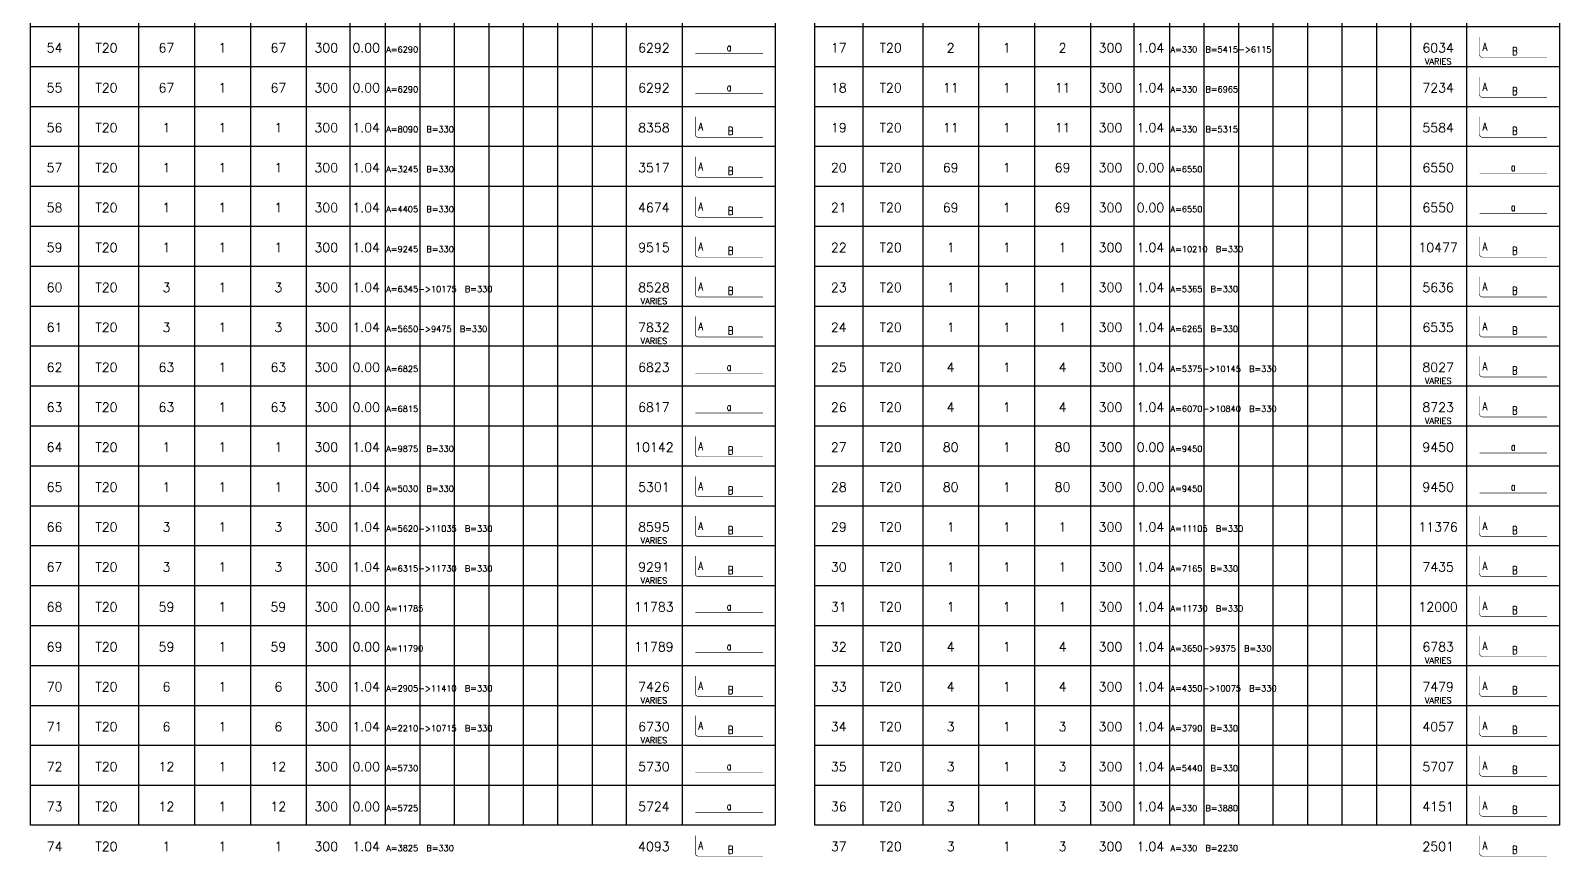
# Model space of a CAD drawing. Extents: x 660761725 to 1323371458, y 2734871439 to 5470067957.
# Drawn here: x 661908929 to 661918495, y 2734938265 to 2734943435 of the extents above; entities that cross this region are included whole.
import ezdxf
from ezdxf.enums import TextEntityAlignment as Align

# ---------------------------------------------------------------- set-up
doc = ezdxf.new("R2010")
doc.units = 0
for name, color, linetype in [('S-SCHEDULE', 140, 'Continuous'), ('S-SKETCH', 1, 'Continuous'), ('S-TEXT-SKETCH', 255, 'Continuous')]:
    doc.layers.add(name, color=color, linetype=linetype)
doc.styles.add('ARMACAD-OGER', font='romans.shx')
doc.styles.add('ROMANS', font='romans.shx')
doc.styles.add('ROMANT', font='romant')

# ---------------------------------------------------------------- blocks, each defined once
blk = doc.blocks.new('cadf_50')
at = {"color": 9}
for p, q in [((0, -42), (186.35, -42)), ((0, -52), (186.35, -52)), ((0, -62), (186.35, -62)), ((0, -72), (186.35, -72)), ((0, -82), (186.35, -82)), ((0, -92), (186.35, -92)), ((0, -102), (186.35, -102)), ((0, -112), (186.35, -112)), ((0, -122), (186.35, -122)), ((0, -132), (186.35, -132)), ((0, -142), (186.35, -142)), ((0, -152), (186.35, -152)), ((0, -162), (186.35, -162)), ((0, -172), (186.35, -172)), ((0, -182), (186.35, -182)), ((0, -192), (186.35, -192)), ((0, -202), (186.35, -202)), ((0, -212), (186.35, -212)), ((0, -222), (186.35, -222)), ((0, -232), (186.35, -232)), ((0, -242), (186.35, -242)), ((0, -252), (186.35, -252)), ((0, -262), (186.35, -262)), ((0, -272), (186.35, -272)), ((0, -282), (186.35, -282)), ((0, -292), (186.35, -292)), ((0, -302), (186.35, -302)), ((0, -312), (186.35, -312)), ((0, -322), (186.35, -322)), ((0, -332), (186.35, -332)), ((0, -342), (186.35, -342)), ((0, -352), (186.35, -352)), ((0, -362), (186.35, -362)), ((0, -372), (186.35, -372)), ((0, -382), (186.35, -382))]:
    blk.add_line(p, q, dxfattribs=at)
at = {"color": 140}
for points in [[(0, 11), (186.35, 11), (186.35, 0), (0, 0)], [(2, 9), (184.35, 9), (184.35, 2), (2, 2)]]:
    blk.add_lwpolyline(points, close=True, dxfattribs=at)
at = {"layer": 'S-SCHEDULE'}
for p, q in [((0, -392), (0, 0)), ((12, 0), (12, -392)), ((27, 0), (27, -392)), ((69, 0), (69, -392)), ((79.87, 0), (79.87, -392)), ((88.75, 0), (88.75, -392)), ((97.38, 0), (97.38, -392)), ((106.02, 0), (106.02, -392)), ((114.65, 0), (114.65, -392)), ((123.28, 0), (123.28, -392)), ((131.91, 0), (131.91, -392)), ((140.55, 0), (140.55, -392)), ((149.18, -392), (149.18, 0)), ((163.15, -392), (163.15, 0)), ((27, -11.45), (69, -11.45)), ((41, -11.45), (41, -392)), ((55, -11.45), (55, -392)), ((0, -32), (186.35, -32))]:
    blk.add_line(p, q, dxfattribs=at)
at = {"layer": 'S-SCHEDULE', "flags": 128}
blk.add_lwpolyline([(0, -392), (0, 0), (186.35, 0), (186.35, -392)], close=True, dxfattribs=at)
at = {"color": 140, "insert": (61.14, 7.05), "char_height": 3, "width": 81.5392, "attachment_point": 1, "rotation": 0.0004, "style": 'ROMANT'}
blk.add_mtext('{\\Fromant|c0;BAR BENDING SCHEDULE}', dxfattribs=at)
at = {"layer": 'S-SCHEDULE', "style": 'ARMACAD-OGER'}
for s, width, p in [('Number', 0.9, (46.74, -5.72)), ('(mm)', 0.8, (74.08, -23)), ('(mm)', 0.9, (93.05, -23)), ('(mm)', 0.9, (101.68, -23)), ('(mm)', 0.9, (110.32, -23)), ('(mm)', 0.9, (118.95, -23)), ('(mm)', 0.9, (127.58, -23)), ('(mm)', 0.9, (136.21, -23)), ('(mm)', 0.9, (144.85, -23))]:
    blk.add_text(s, height=2, dxfattribs=dict(at, width=width)).set_placement(p, align=Align.MIDDLE)
at = {"layer": 'S-SCHEDULE', "style": 'ARMACAD-OGER', "width": 0.9}
for s, p in [('A', (92.87, -18)), ('B', (101.86, -18)), ('C', (110.01, -18)), ('D', (119.05, -18)), ('E', (127.67, -18)), ('F', (136.4, -18)), ('G', (145.02, -18)), ('Sketch', (173.87, -18))]:
    blk.add_text(s, height=2, dxfattribs=at).set_placement(p, align=Align.MIDDLE_CENTER)
at = {"layer": 'S-SCHEDULE', "char_height": 2, "attachment_point": 2, "style": 'ARMACAD-OGER'}
for s, insert, width in [('Length (mm)', (156.42, -15.11), 8.2105), ('Bar\\PMark', (6.41, -16.47), 27.5713), ('{\\W0.8;Bar\\PDiameter}', (19.94, -16.48), 15.2105), ('No. \\Pin\\PEach', (33.7, -16.86), 23.5714), ('{\\W0.8;No.\\Pof\\PElements}', (48.39, -16.65), 17.2105), ('Total No. of Bars', (61.86, -15.98), 3.2105), ('{\\W0.8;Spacing}', (74.08, -16.7), 28.6571), ('{\\W0.8;Shape\\PCode}', (84.23, -16.7), 28.6571)]:
    blk.add_mtext(s, dxfattribs=dict(at, insert=insert, width=width))
blk = doc.blocks.new('33-CFSHP37')
at = {"layer": 'S-SKETCH', "const_width": 0.2}
blk.add_lwpolyline([(-1, 1), (-22.96875, 1, -0.4142135624), (-24, 2.03125), (-24, 8)], format="xyb", dxfattribs=at)
at = {"layer": 'S-TEXT-SKETCH', "style": 'ROMANS', "width": 0.8}
blk.add_attdef('A', text='', height=2, dxfattribs=at).set_placement((-23, 6), align=Align.TOP_LEFT)
blk.add_attdef('B', text='', height=2, dxfattribs=at).set_placement((-11.984375, 1), align=Align.BOTTOM_CENTER)
blk = doc.blocks.new('1-CFSHP20')
at = {"layer": 'S-SKETCH', "const_width": 0.2}
blk.add_lwpolyline([(-24, 2), (-1, 2)], dxfattribs=at)
at = {"layer": 'S-TEXT-SKETCH', "linetype": 'ByBlock', "style": 'ROMANS', "width": 0.7}
blk.add_attdef('A', text='', height=2, dxfattribs=at).set_placement((-12.5, 2), align=Align.BOTTOM_CENTER)

msp = doc.modelspace()

# ---------------------------------------------------------------- block references
at = {"layer": 'S-SCHEDULE', "xscale": 25, "yscale": 25, "zscale": 25}
for p in [(661908929.13308895, 2734948261), (661913836, 2734948261)]:
    msp.add_blockref('cadf_50', p, dxfattribs=at)
at = {"layer": 'S-SCHEDULE'}
ref = msp.add_blockref('33-CFSHP37', (661918436, 2734943248.48338318), dxfattribs=dict(at, xscale=18.375, yscale=18.375, zscale=18.375))
ref.add_attrib('A', 'A', dxfattribs={"layer": 'S-TEXT-SKETCH', "color": 7, "height": 50, "style": 'ROMANS', "width": 0.8}).set_placement((661918013.375, 2734943358.73338318), align=Align.TOP_LEFT)
ref.add_attrib('B', 'B', dxfattribs={"layer": 'S-TEXT-SKETCH', "color": 7, "height": 50, "style": 'ROMANS', "width": 0.8}).set_placement((661918215.78710938, 2734943266.85838318), align=Align.BOTTOM_CENTER)
ref = msp.add_blockref('1-CFSHP20', (661913529.13308895, 2734943253.75), dxfattribs=dict(at, xscale=18.375, yscale=18.375, zscale=18.375))
ref.add_attrib('A', 'a', dxfattribs={"layer": 'S-TEXT-SKETCH', "color": 7, "linetype": 'ByBlock', "height": 50, "style": 'ROMANS', "width": 0.7}).set_placement((661913299.44558895, 2734943290.5), align=Align.BOTTOM_CENTER)
ref = msp.add_blockref('33-CFSHP37', (661918436, 2734942998.48338318), dxfattribs=dict(at, xscale=18.375, yscale=18.375, zscale=18.375))
ref.add_attrib('A', 'A', dxfattribs={"layer": 'S-TEXT-SKETCH', "color": 7, "height": 50, "style": 'ROMANS', "width": 0.8}).set_placement((661918013.375, 2734943108.73338318), align=Align.TOP_LEFT)
ref.add_attrib('B', 'B', dxfattribs={"layer": 'S-TEXT-SKETCH', "color": 7, "height": 50, "style": 'ROMANS', "width": 0.8}).set_placement((661918215.78710938, 2734943016.85838318), align=Align.BOTTOM_CENTER)
ref = msp.add_blockref('1-CFSHP20', (661913529.13308895, 2734943003.75), dxfattribs=dict(at, xscale=18.375, yscale=18.375, zscale=18.375))
ref.add_attrib('A', 'a', dxfattribs={"layer": 'S-TEXT-SKETCH', "color": 7, "linetype": 'ByBlock', "height": 50, "style": 'ROMANS', "width": 0.7}).set_placement((661913299.44558895, 2734943040.5), align=Align.BOTTOM_CENTER)
ref = msp.add_blockref('33-CFSHP37', (661913529.13308895, 2734942748.48338318), dxfattribs=dict(at, xscale=18.375, yscale=18.375, zscale=18.375))
ref.add_attrib('A', 'A', dxfattribs={"layer": 'S-TEXT-SKETCH', "color": 7, "height": 50, "style": 'ROMANS', "width": 0.8}).set_placement((661913106.50808895, 2734942858.73338318), align=Align.TOP_LEFT)
ref.add_attrib('B', 'B', dxfattribs={"layer": 'S-TEXT-SKETCH', "color": 7, "height": 50, "style": 'ROMANS', "width": 0.8}).set_placement((661913308.92019832, 2734942766.85838318), align=Align.BOTTOM_CENTER)
ref = msp.add_blockref('33-CFSHP37', (661918436, 2734942748.48338318), dxfattribs=dict(at, xscale=18.375, yscale=18.375, zscale=18.375))
ref.add_attrib('A', 'A', dxfattribs={"layer": 'S-TEXT-SKETCH', "color": 7, "height": 50, "style": 'ROMANS', "width": 0.8}).set_placement((661918013.375, 2734942858.73338318), align=Align.TOP_LEFT)
ref.add_attrib('B', 'B', dxfattribs={"layer": 'S-TEXT-SKETCH', "color": 7, "height": 50, "style": 'ROMANS', "width": 0.8}).set_placement((661918215.78710938, 2734942766.85838318), align=Align.BOTTOM_CENTER)
ref = msp.add_blockref('33-CFSHP37', (661913529.13308895, 2734942498.48338318), dxfattribs=dict(at, xscale=18.375, yscale=18.375, zscale=18.375))
ref.add_attrib('A', 'A', dxfattribs={"layer": 'S-TEXT-SKETCH', "color": 7, "height": 50, "style": 'ROMANS', "width": 0.8}).set_placement((661913106.50808895, 2734942608.73338318), align=Align.TOP_LEFT)
ref.add_attrib('B', 'B', dxfattribs={"layer": 'S-TEXT-SKETCH', "color": 7, "height": 50, "style": 'ROMANS', "width": 0.8}).set_placement((661913308.92019832, 2734942516.85838318), align=Align.BOTTOM_CENTER)
ref = msp.add_blockref('1-CFSHP20', (661918436, 2734942503.75), dxfattribs=dict(at, xscale=18.375, yscale=18.375, zscale=18.375))
ref.add_attrib('A', 'a', dxfattribs={"layer": 'S-TEXT-SKETCH', "color": 7, "linetype": 'ByBlock', "height": 50, "style": 'ROMANS', "width": 0.7}).set_placement((661918206.3125, 2734942540.5), align=Align.BOTTOM_CENTER)
ref = msp.add_blockref('33-CFSHP37', (661913529.13308895, 2734942248.48338318), dxfattribs=dict(at, xscale=18.375, yscale=18.375, zscale=18.375))
ref.add_attrib('A', 'A', dxfattribs={"layer": 'S-TEXT-SKETCH', "color": 7, "height": 50, "style": 'ROMANS', "width": 0.8}).set_placement((661913106.50808895, 2734942358.73338318), align=Align.TOP_LEFT)
ref.add_attrib('B', 'B', dxfattribs={"layer": 'S-TEXT-SKETCH', "color": 7, "height": 50, "style": 'ROMANS', "width": 0.8}).set_placement((661913308.92019832, 2734942266.85838318), align=Align.BOTTOM_CENTER)
ref = msp.add_blockref('1-CFSHP20', (661918436, 2734942253.75), dxfattribs=dict(at, xscale=18.375, yscale=18.375, zscale=18.375))
ref.add_attrib('A', 'a', dxfattribs={"layer": 'S-TEXT-SKETCH', "color": 7, "linetype": 'ByBlock', "height": 50, "style": 'ROMANS', "width": 0.7}).set_placement((661918206.3125, 2734942290.5), align=Align.BOTTOM_CENTER)
ref = msp.add_blockref('33-CFSHP37', (661913529.13308895, 2734941998.48338318), dxfattribs=dict(at, xscale=18.375, yscale=18.375, zscale=18.375))
ref.add_attrib('A', 'A', dxfattribs={"layer": 'S-TEXT-SKETCH', "color": 7, "height": 50, "style": 'ROMANS', "width": 0.8}).set_placement((661913106.50808895, 2734942108.73338318), align=Align.TOP_LEFT)
ref.add_attrib('B', 'B', dxfattribs={"layer": 'S-TEXT-SKETCH', "color": 7, "height": 50, "style": 'ROMANS', "width": 0.8}).set_placement((661913308.92019832, 2734942016.85838318), align=Align.BOTTOM_CENTER)
ref = msp.add_blockref('33-CFSHP37', (661918436, 2734941998.48338318), dxfattribs=dict(at, xscale=18.375, yscale=18.375, zscale=18.375))
ref.add_attrib('A', 'A', dxfattribs={"layer": 'S-TEXT-SKETCH', "color": 7, "height": 50, "style": 'ROMANS', "width": 0.8}).set_placement((661918013.375, 2734942108.73338318), align=Align.TOP_LEFT)
ref.add_attrib('B', 'B', dxfattribs={"layer": 'S-TEXT-SKETCH', "color": 7, "height": 50, "style": 'ROMANS', "width": 0.8}).set_placement((661918215.78710938, 2734942016.85838318), align=Align.BOTTOM_CENTER)
ref = msp.add_blockref('33-CFSHP37', (661913529.13308895, 2734941748.48338318), dxfattribs=dict(at, xscale=18.375, yscale=18.375, zscale=18.375))
ref.add_attrib('A', 'A', dxfattribs={"layer": 'S-TEXT-SKETCH', "color": 7, "height": 50, "style": 'ROMANS', "width": 0.8}).set_placement((661913106.50808895, 2734941858.73338318), align=Align.TOP_LEFT)
ref.add_attrib('B', 'B', dxfattribs={"layer": 'S-TEXT-SKETCH', "color": 7, "height": 50, "style": 'ROMANS', "width": 0.8}).set_placement((661913308.92019832, 2734941766.85838318), align=Align.BOTTOM_CENTER)
ref = msp.add_blockref('33-CFSHP37', (661918436, 2734941748.48338318), dxfattribs=dict(at, xscale=18.375, yscale=18.375, zscale=18.375))
ref.add_attrib('A', 'A', dxfattribs={"layer": 'S-TEXT-SKETCH', "color": 7, "height": 50, "style": 'ROMANS', "width": 0.8}).set_placement((661918013.375, 2734941858.73338318), align=Align.TOP_LEFT)
ref.add_attrib('B', 'B', dxfattribs={"layer": 'S-TEXT-SKETCH', "color": 7, "height": 50, "style": 'ROMANS', "width": 0.8}).set_placement((661918215.78710938, 2734941766.85838318), align=Align.BOTTOM_CENTER)
ref = msp.add_blockref('33-CFSHP37', (661913529.13308895, 2734941498.48338318), dxfattribs=dict(at, xscale=18.375, yscale=18.375, zscale=18.375))
ref.add_attrib('A', 'A', dxfattribs={"layer": 'S-TEXT-SKETCH', "color": 7, "height": 50, "style": 'ROMANS', "width": 0.8}).set_placement((661913106.50808895, 2734941608.73338318), align=Align.TOP_LEFT)
ref.add_attrib('B', 'B', dxfattribs={"layer": 'S-TEXT-SKETCH', "color": 7, "height": 50, "style": 'ROMANS', "width": 0.8}).set_placement((661913308.92019832, 2734941516.85838318), align=Align.BOTTOM_CENTER)
ref = msp.add_blockref('33-CFSHP37', (661918436, 2734941498.48338318), dxfattribs=dict(at, xscale=18.375, yscale=18.375, zscale=18.375))
ref.add_attrib('A', 'A', dxfattribs={"layer": 'S-TEXT-SKETCH', "color": 7, "height": 50, "style": 'ROMANS', "width": 0.8}).set_placement((661918013.375, 2734941608.73338318), align=Align.TOP_LEFT)
ref.add_attrib('B', 'B', dxfattribs={"layer": 'S-TEXT-SKETCH', "color": 7, "height": 50, "style": 'ROMANS', "width": 0.8}).set_placement((661918215.78710938, 2734941516.85838318), align=Align.BOTTOM_CENTER)
ref = msp.add_blockref('33-CFSHP37', (661918436, 2734941248.48338318), dxfattribs=dict(at, xscale=18.375, yscale=18.375, zscale=18.375))
ref.add_attrib('A', 'A', dxfattribs={"layer": 'S-TEXT-SKETCH', "color": 7, "height": 50, "style": 'ROMANS', "width": 0.8}).set_placement((661918013.375, 2734941358.73338318), align=Align.TOP_LEFT)
ref.add_attrib('B', 'B', dxfattribs={"layer": 'S-TEXT-SKETCH', "color": 7, "height": 50, "style": 'ROMANS', "width": 0.8}).set_placement((661918215.78710938, 2734941266.85838318), align=Align.BOTTOM_CENTER)
ref = msp.add_blockref('1-CFSHP20', (661913529.13308895, 2734941253.75), dxfattribs=dict(at, xscale=18.375, yscale=18.375, zscale=18.375))
ref.add_attrib('A', 'a', dxfattribs={"layer": 'S-TEXT-SKETCH', "color": 7, "linetype": 'ByBlock', "height": 50, "style": 'ROMANS', "width": 0.7}).set_placement((661913299.44558895, 2734941290.5), align=Align.BOTTOM_CENTER)
ref = msp.add_blockref('1-CFSHP20', (661913529.13308895, 2734941003.75), dxfattribs=dict(at, xscale=18.375, yscale=18.375, zscale=18.375))
ref.add_attrib('A', 'a', dxfattribs={"layer": 'S-TEXT-SKETCH', "color": 7, "linetype": 'ByBlock', "height": 50, "style": 'ROMANS', "width": 0.7}).set_placement((661913299.44558895, 2734941040.5), align=Align.BOTTOM_CENTER)
ref = msp.add_blockref('33-CFSHP37', (661918436, 2734940998.48338318), dxfattribs=dict(at, xscale=18.375, yscale=18.375, zscale=18.375))
ref.add_attrib('A', 'A', dxfattribs={"layer": 'S-TEXT-SKETCH', "color": 7, "height": 50, "style": 'ROMANS', "width": 0.8}).set_placement((661918013.375, 2734941108.73338318), align=Align.TOP_LEFT)
ref.add_attrib('B', 'B', dxfattribs={"layer": 'S-TEXT-SKETCH', "color": 7, "height": 50, "style": 'ROMANS', "width": 0.8}).set_placement((661918215.78710938, 2734941016.85838318), align=Align.BOTTOM_CENTER)
ref = msp.add_blockref('33-CFSHP37', (661913529.13308895, 2734940748.48338318), dxfattribs=dict(at, xscale=18.375, yscale=18.375, zscale=18.375))
ref.add_attrib('A', 'A', dxfattribs={"layer": 'S-TEXT-SKETCH', "color": 7, "height": 50, "style": 'ROMANS', "width": 0.8}).set_placement((661913106.50808895, 2734940858.73338318), align=Align.TOP_LEFT)
ref.add_attrib('B', 'B', dxfattribs={"layer": 'S-TEXT-SKETCH', "color": 7, "height": 50, "style": 'ROMANS', "width": 0.8}).set_placement((661913308.92019832, 2734940766.85838318), align=Align.BOTTOM_CENTER)
ref = msp.add_blockref('1-CFSHP20', (661918436, 2734940753.75), dxfattribs=dict(at, xscale=18.375, yscale=18.375, zscale=18.375))
ref.add_attrib('A', 'a', dxfattribs={"layer": 'S-TEXT-SKETCH', "color": 7, "linetype": 'ByBlock', "height": 50, "style": 'ROMANS', "width": 0.7}).set_placement((661918206.3125, 2734940790.5), align=Align.BOTTOM_CENTER)
ref = msp.add_blockref('33-CFSHP37', (661913529.13308895, 2734940498.48338318), dxfattribs=dict(at, xscale=18.375, yscale=18.375, zscale=18.375))
ref.add_attrib('A', 'A', dxfattribs={"layer": 'S-TEXT-SKETCH', "color": 7, "height": 50, "style": 'ROMANS', "width": 0.8}).set_placement((661913106.50808895, 2734940608.73338318), align=Align.TOP_LEFT)
ref.add_attrib('B', 'B', dxfattribs={"layer": 'S-TEXT-SKETCH', "color": 7, "height": 50, "style": 'ROMANS', "width": 0.8}).set_placement((661913308.92019832, 2734940516.85838318), align=Align.BOTTOM_CENTER)
ref = msp.add_blockref('1-CFSHP20', (661918436, 2734940503.75), dxfattribs=dict(at, xscale=18.375, yscale=18.375, zscale=18.375))
ref.add_attrib('A', 'a', dxfattribs={"layer": 'S-TEXT-SKETCH', "color": 7, "linetype": 'ByBlock', "height": 50, "style": 'ROMANS', "width": 0.7}).set_placement((661918206.3125, 2734940540.5), align=Align.BOTTOM_CENTER)
ref = msp.add_blockref('33-CFSHP37', (661913529.13308895, 2734940248.48338318), dxfattribs=dict(at, xscale=18.375, yscale=18.375, zscale=18.375))
ref.add_attrib('A', 'A', dxfattribs={"layer": 'S-TEXT-SKETCH', "color": 7, "height": 50, "style": 'ROMANS', "width": 0.8}).set_placement((661913106.50808895, 2734940358.73338318), align=Align.TOP_LEFT)
ref.add_attrib('B', 'B', dxfattribs={"layer": 'S-TEXT-SKETCH', "color": 7, "height": 50, "style": 'ROMANS', "width": 0.8}).set_placement((661913308.92019832, 2734940266.85838318), align=Align.BOTTOM_CENTER)
ref = msp.add_blockref('33-CFSHP37', (661918436, 2734940248.48338318), dxfattribs=dict(at, xscale=18.375, yscale=18.375, zscale=18.375))
ref.add_attrib('A', 'A', dxfattribs={"layer": 'S-TEXT-SKETCH', "color": 7, "height": 50, "style": 'ROMANS', "width": 0.8}).set_placement((661918013.375, 2734940358.73338318), align=Align.TOP_LEFT)
ref.add_attrib('B', 'B', dxfattribs={"layer": 'S-TEXT-SKETCH', "color": 7, "height": 50, "style": 'ROMANS', "width": 0.8}).set_placement((661918215.78710938, 2734940266.85838318), align=Align.BOTTOM_CENTER)
ref = msp.add_blockref('33-CFSHP37', (661913529.13308895, 2734939998.48338318), dxfattribs=dict(at, xscale=18.375, yscale=18.375, zscale=18.375))
ref.add_attrib('A', 'A', dxfattribs={"layer": 'S-TEXT-SKETCH', "color": 7, "height": 50, "style": 'ROMANS', "width": 0.8}).set_placement((661913106.50808895, 2734940108.73338318), align=Align.TOP_LEFT)
ref.add_attrib('B', 'B', dxfattribs={"layer": 'S-TEXT-SKETCH', "color": 7, "height": 50, "style": 'ROMANS', "width": 0.8}).set_placement((661913308.92019832, 2734940016.85838318), align=Align.BOTTOM_CENTER)
ref = msp.add_blockref('33-CFSHP37', (661918436, 2734939998.48338318), dxfattribs=dict(at, xscale=18.375, yscale=18.375, zscale=18.375))
ref.add_attrib('A', 'A', dxfattribs={"layer": 'S-TEXT-SKETCH', "color": 7, "height": 50, "style": 'ROMANS', "width": 0.8}).set_placement((661918013.375, 2734940108.73338318), align=Align.TOP_LEFT)
ref.add_attrib('B', 'B', dxfattribs={"layer": 'S-TEXT-SKETCH', "color": 7, "height": 50, "style": 'ROMANS', "width": 0.8}).set_placement((661918215.78710938, 2734940016.85838318), align=Align.BOTTOM_CENTER)
ref = msp.add_blockref('33-CFSHP37', (661918436, 2734939748.48338318), dxfattribs=dict(at, xscale=18.375, yscale=18.375, zscale=18.375))
ref.add_attrib('A', 'A', dxfattribs={"layer": 'S-TEXT-SKETCH', "color": 7, "height": 50, "style": 'ROMANS', "width": 0.8}).set_placement((661918013.375, 2734939858.73338318), align=Align.TOP_LEFT)
ref.add_attrib('B', 'B', dxfattribs={"layer": 'S-TEXT-SKETCH', "color": 7, "height": 50, "style": 'ROMANS', "width": 0.8}).set_placement((661918215.78710938, 2734939766.85838318), align=Align.BOTTOM_CENTER)
ref = msp.add_blockref('1-CFSHP20', (661913529.13308895, 2734939753.75), dxfattribs=dict(at, xscale=18.375, yscale=18.375, zscale=18.375))
ref.add_attrib('A', 'a', dxfattribs={"layer": 'S-TEXT-SKETCH', "color": 7, "linetype": 'ByBlock', "height": 50, "style": 'ROMANS', "width": 0.7}).set_placement((661913299.44558895, 2734939790.5), align=Align.BOTTOM_CENTER)
ref = msp.add_blockref('1-CFSHP20', (661913529.13308895, 2734939503.75), dxfattribs=dict(at, xscale=18.375, yscale=18.375, zscale=18.375))
ref.add_attrib('A', 'a', dxfattribs={"layer": 'S-TEXT-SKETCH', "color": 7, "linetype": 'ByBlock', "height": 50, "style": 'ROMANS', "width": 0.7}).set_placement((661913299.44558895, 2734939540.5), align=Align.BOTTOM_CENTER)
ref = msp.add_blockref('33-CFSHP37', (661918436, 2734939498.48338318), dxfattribs=dict(at, xscale=18.375, yscale=18.375, zscale=18.375))
ref.add_attrib('A', 'A', dxfattribs={"layer": 'S-TEXT-SKETCH', "color": 7, "height": 50, "style": 'ROMANS', "width": 0.8}).set_placement((661918013.375, 2734939608.73338318), align=Align.TOP_LEFT)
ref.add_attrib('B', 'B', dxfattribs={"layer": 'S-TEXT-SKETCH', "color": 7, "height": 50, "style": 'ROMANS', "width": 0.8}).set_placement((661918215.78710938, 2734939516.85838318), align=Align.BOTTOM_CENTER)
ref = msp.add_blockref('33-CFSHP37', (661913529.13308895, 2734939248.48338318), dxfattribs=dict(at, xscale=18.375, yscale=18.375, zscale=18.375))
ref.add_attrib('A', 'A', dxfattribs={"layer": 'S-TEXT-SKETCH', "color": 7, "height": 50, "style": 'ROMANS', "width": 0.8}).set_placement((661913106.50808895, 2734939358.73338318), align=Align.TOP_LEFT)
ref.add_attrib('B', 'B', dxfattribs={"layer": 'S-TEXT-SKETCH', "color": 7, "height": 50, "style": 'ROMANS', "width": 0.8}).set_placement((661913308.92019832, 2734939266.85838318), align=Align.BOTTOM_CENTER)
ref = msp.add_blockref('33-CFSHP37', (661918436, 2734939248.48338318), dxfattribs=dict(at, xscale=18.375, yscale=18.375, zscale=18.375))
ref.add_attrib('A', 'A', dxfattribs={"layer": 'S-TEXT-SKETCH', "color": 7, "height": 50, "style": 'ROMANS', "width": 0.8}).set_placement((661918013.375, 2734939358.73338318), align=Align.TOP_LEFT)
ref.add_attrib('B', 'B', dxfattribs={"layer": 'S-TEXT-SKETCH', "color": 7, "height": 50, "style": 'ROMANS', "width": 0.8}).set_placement((661918215.78710938, 2734939266.85838318), align=Align.BOTTOM_CENTER)
ref = msp.add_blockref('33-CFSHP37', (661913529.13308895, 2734938998.48338318), dxfattribs=dict(at, xscale=18.375, yscale=18.375, zscale=18.375))
ref.add_attrib('A', 'A', dxfattribs={"layer": 'S-TEXT-SKETCH', "color": 7, "height": 50, "style": 'ROMANS', "width": 0.8}).set_placement((661913106.50808895, 2734939108.73338318), align=Align.TOP_LEFT)
ref.add_attrib('B', 'B', dxfattribs={"layer": 'S-TEXT-SKETCH', "color": 7, "height": 50, "style": 'ROMANS', "width": 0.8}).set_placement((661913308.92019832, 2734939016.85838318), align=Align.BOTTOM_CENTER)
ref = msp.add_blockref('33-CFSHP37', (661918436, 2734938998.48338318), dxfattribs=dict(at, xscale=18.375, yscale=18.375, zscale=18.375))
ref.add_attrib('A', 'A', dxfattribs={"layer": 'S-TEXT-SKETCH', "color": 7, "height": 50, "style": 'ROMANS', "width": 0.8}).set_placement((661918013.375, 2734939108.73338318), align=Align.TOP_LEFT)
ref.add_attrib('B', 'B', dxfattribs={"layer": 'S-TEXT-SKETCH', "color": 7, "height": 50, "style": 'ROMANS', "width": 0.8}).set_placement((661918215.78710938, 2734939016.85838318), align=Align.BOTTOM_CENTER)
ref = msp.add_blockref('33-CFSHP37', (661918436, 2734938748.48338318), dxfattribs=dict(at, xscale=18.375, yscale=18.375, zscale=18.375))
ref.add_attrib('A', 'A', dxfattribs={"layer": 'S-TEXT-SKETCH', "color": 7, "height": 50, "style": 'ROMANS', "width": 0.8}).set_placement((661918013.375, 2734938858.73338318), align=Align.TOP_LEFT)
ref.add_attrib('B', 'B', dxfattribs={"layer": 'S-TEXT-SKETCH', "color": 7, "height": 50, "style": 'ROMANS', "width": 0.8}).set_placement((661918215.78710938, 2734938766.85838318), align=Align.BOTTOM_CENTER)
ref = msp.add_blockref('1-CFSHP20', (661913529.13308895, 2734938753.75), dxfattribs=dict(at, xscale=18.375, yscale=18.375, zscale=18.375))
ref.add_attrib('A', 'a', dxfattribs={"layer": 'S-TEXT-SKETCH', "color": 7, "linetype": 'ByBlock', "height": 50, "style": 'ROMANS', "width": 0.7}).set_placement((661913299.44558895, 2734938790.5), align=Align.BOTTOM_CENTER)
ref = msp.add_blockref('33-CFSHP37', (661918436, 2734938498.48338318), dxfattribs=dict(at, xscale=18.375, yscale=18.375, zscale=18.375))
ref.add_attrib('A', 'A', dxfattribs={"layer": 'S-TEXT-SKETCH', "color": 7, "height": 50, "style": 'ROMANS', "width": 0.8}).set_placement((661918013.375, 2734938608.73338318), align=Align.TOP_LEFT)
ref.add_attrib('B', 'B', dxfattribs={"layer": 'S-TEXT-SKETCH', "color": 7, "height": 50, "style": 'ROMANS', "width": 0.8}).set_placement((661918215.78710938, 2734938516.85838318), align=Align.BOTTOM_CENTER)
ref = msp.add_blockref('1-CFSHP20', (661913529.13308895, 2734938503.75), dxfattribs=dict(at, xscale=18.375, yscale=18.375, zscale=18.375))
ref.add_attrib('A', 'a', dxfattribs={"layer": 'S-TEXT-SKETCH', "color": 7, "linetype": 'ByBlock', "height": 50, "style": 'ROMANS', "width": 0.7}).set_placement((661913299.44558895, 2734938540.5), align=Align.BOTTOM_CENTER)
ref = msp.add_blockref('33-CFSHP37', (661913529.13308895, 2734938248.48338318), dxfattribs=dict(at, xscale=18.375, yscale=18.375, zscale=18.375))
ref.add_attrib('A', 'A', dxfattribs={"layer": 'S-TEXT-SKETCH', "color": 7, "height": 50, "style": 'ROMANS', "width": 0.8}).set_placement((661913106.50808895, 2734938358.73338318), align=Align.TOP_LEFT)
ref.add_attrib('B', 'B', dxfattribs={"layer": 'S-TEXT-SKETCH', "color": 7, "height": 50, "style": 'ROMANS', "width": 0.8}).set_placement((661913308.92019832, 2734938266.85838318), align=Align.BOTTOM_CENTER)
ref = msp.add_blockref('33-CFSHP37', (661918436, 2734938248.48338318), dxfattribs=dict(at, xscale=18.375, yscale=18.375, zscale=18.375))
ref.add_attrib('A', 'A', dxfattribs={"layer": 'S-TEXT-SKETCH', "color": 7, "height": 50, "style": 'ROMANS', "width": 0.8}).set_placement((661918013.375, 2734938358.73338318), align=Align.TOP_LEFT)
ref.add_attrib('B', 'B', dxfattribs={"layer": 'S-TEXT-SKETCH', "color": 7, "height": 50, "style": 'ROMANS', "width": 0.8}).set_placement((661918215.78710938, 2734938266.85838318), align=Align.BOTTOM_CENTER)

# ---------------------------------------------------------------- texts
at = {"layer": 'S-SCHEDULE', "style": 'ROMANS'}
for s, height, p in [('T20', 57.5, (661909404.13308895, 2734943298.5)), ('67', 57.5, (661909779.13308895, 2734943298.5)), ('1', 57.5, (661910129.13308895, 2734943298.5)), ('67', 57.5, (661910479.13308895, 2734943298.5)), ('300', 57.5, (661910779.13308895, 2734943298.5)), ('0.00', 57.5, (661911029.13308895, 2734943298.5)), ('6292', 57.5, (661912829.13308895, 2734943298.5)), ('T20', 57.5, (661914311, 2734943298.5)), ('2', 57.5, (661914686, 2734943298.5)), ('1', 57.5, (661915036, 2734943298.5)), ('2', 57.5, (661915386, 2734943298.5)), ('300', 57.5, (661915686, 2734943298.5)), ('1.04', 57.5, (661915936, 2734943298.5)), ('6034', 57.5, (661917736, 2734943298.5)), ('VARIES', 37.5, (661917736, 2734943223.5)), ('T20', 57.5, (661909404.13308895, 2734943048.5)), ('67', 57.5, (661909779.13308895, 2734943048.5)), ('1', 57.5, (661910129.13308895, 2734943048.5)), ('67', 57.5, (661910479.13308895, 2734943048.5)), ('300', 57.5, (661910779.13308895, 2734943048.5)), ('0.00', 57.5, (661911029.13308895, 2734943048.5)), ('6292', 57.5, (661912829.13308895, 2734943048.5)), ('T20', 57.5, (661914311, 2734943048.5)), ('11', 57.5, (661914686, 2734943048.5)), ('1', 57.5, (661915036, 2734943048.5)), ('11', 57.5, (661915386, 2734943048.5)), ('300', 57.5, (661915686, 2734943048.5)), ('1.04', 57.5, (661915936, 2734943048.5)), ('7234', 57.5, (661917736, 2734943048.5)), ('T20', 57.5, (661909404.13308895, 2734942798.5)), ('1', 57.5, (661909779.13308895, 2734942798.5)), ('1', 57.5, (661910129.13308895, 2734942798.5)), ('1', 57.5, (661910479.13308895, 2734942798.5)), ('300', 57.5, (661910779.13308895, 2734942798.5)), ('1.04', 57.5, (661911029.13308895, 2734942798.5)), ('8358', 57.5, (661912829.13308895, 2734942798.5)), ('T20', 57.5, (661914311, 2734942798.5)), ('11', 57.5, (661914686, 2734942798.5)), ('1', 57.5, (661915036, 2734942798.5)), ('11', 57.5, (661915386, 2734942798.5)), ('300', 57.5, (661915686, 2734942798.5)), ('1.04', 57.5, (661915936, 2734942798.5)), ('5584', 57.5, (661917736, 2734942798.5)), ('T20', 57.5, (661909404.13308895, 2734942548.5)), ('1', 57.5, (661909779.13308895, 2734942548.5)), ('1', 57.5, (661910129.13308895, 2734942548.5)), ('1', 57.5, (661910479.13308895, 2734942548.5)), ('300', 57.5, (661910779.13308895, 2734942548.5)), ('1.04', 57.5, (661911029.13308895, 2734942548.5)), ('3517', 57.5, (661912829.13308895, 2734942548.5)), ('T20', 57.5, (661914311, 2734942548.5)), ('69', 57.5, (661914686, 2734942548.5)), ('1', 57.5, (661915036, 2734942548.5)), ('69', 57.5, (661915386, 2734942548.5)), ('300', 57.5, (661915686, 2734942548.5)), ('0.00', 57.5, (661915936, 2734942548.5)), ('6550', 57.5, (661917736, 2734942548.5)), ('T20', 57.5, (661909404.13308895, 2734942298.5)), ('1', 57.5, (661909779.13308895, 2734942298.5)), ('1', 57.5, (661910129.13308895, 2734942298.5)), ('1', 57.5, (661910479.13308895, 2734942298.5)), ('300', 57.5, (661910779.13308895, 2734942298.5)), ('1.04', 57.5, (661911029.13308895, 2734942298.5)), ('4674', 57.5, (661912829.13308895, 2734942298.5)), ('T20', 57.5, (661914311, 2734942298.5)), ('69', 57.5, (661914686, 2734942298.5)), ('1', 57.5, (661915036, 2734942298.5)), ('69', 57.5, (661915386, 2734942298.5)), ('300', 57.5, (661915686, 2734942298.5)), ('0.00', 57.5, (661915936, 2734942298.5)), ('6550', 57.5, (661917736, 2734942298.5)), ('T20', 57.5, (661909404.13308895, 2734942048.5)), ('1', 57.5, (661909779.13308895, 2734942048.5)), ('1', 57.5, (661910129.13308895, 2734942048.5)), ('1', 57.5, (661910479.13308895, 2734942048.5)), ('300', 57.5, (661910779.13308895, 2734942048.5)), ('1.04', 57.5, (661911029.13308895, 2734942048.5)), ('9515', 57.5, (661912829.13308895, 2734942048.5)), ('T20', 57.5, (661914311, 2734942048.5)), ('1', 57.5, (661914686, 2734942048.5)), ('1', 57.5, (661915036, 2734942048.5)), ('1', 57.5, (661915386, 2734942048.5)), ('300', 57.5, (661915686, 2734942048.5)), ('1.04', 57.5, (661915936, 2734942048.5)), ('10477', 57.5, (661917736, 2734942048.5)), ('T20', 57.5, (661909404.13308895, 2734941798.5)), ('3', 57.5, (661909779.13308895, 2734941798.5)), ('1', 57.5, (661910129.13308895, 2734941798.5)), ('3', 57.5, (661910479.13308895, 2734941798.5)), ('300', 57.5, (661910779.13308895, 2734941798.5)), ('1.04', 57.5, (661911029.13308895, 2734941798.5)), ('8528', 57.5, (661912829.13308895, 2734941798.5)), ('T20', 57.5, (661914311, 2734941798.5)), ('1', 57.5, (661914686, 2734941798.5)), ('1', 57.5, (661915036, 2734941798.5)), ('1', 57.5, (661915386, 2734941798.5)), ('300', 57.5, (661915686, 2734941798.5)), ('1.04', 57.5, (661915936, 2734941798.5)), ('5636', 57.5, (661917736, 2734941798.5)), ('VARIES', 37.5, (661912829.13308895, 2734941723.5)), ('T20', 57.5, (661909404.13308895, 2734941548.5)), ('3', 57.5, (661909779.13308895, 2734941548.5)), ('1', 57.5, (661910129.13308895, 2734941548.5)), ('3', 57.5, (661910479.13308895, 2734941548.5)), ('300', 57.5, (661910779.13308895, 2734941548.5)), ('1.04', 57.5, (661911029.13308895, 2734941548.5)), ('7832', 57.5, (661912829.13308895, 2734941548.5)), ('T20', 57.5, (661914311, 2734941548.5)), ('1', 57.5, (661914686, 2734941548.5)), ('1', 57.5, (661915036, 2734941548.5)), ('1', 57.5, (661915386, 2734941548.5)), ('300', 57.5, (661915686, 2734941548.5)), ('1.04', 57.5, (661915936, 2734941548.5)), ('6535', 57.5, (661917736, 2734941548.5)), ('VARIES', 37.5, (661912829.13308895, 2734941473.5)), ('T20', 57.5, (661909404.13308895, 2734941298.5)), ('63', 57.5, (661909779.13308895, 2734941298.5)), ('1', 57.5, (661910129.13308895, 2734941298.5)), ('63', 57.5, (661910479.13308895, 2734941298.5)), ('300', 57.5, (661910779.13308895, 2734941298.5)), ('0.00', 57.5, (661911029.13308895, 2734941298.5)), ('6823', 57.5, (661912829.13308895, 2734941298.5)), ('T20', 57.5, (661914311, 2734941298.5)), ('4', 57.5, (661914686, 2734941298.5)), ('1', 57.5, (661915036, 2734941298.5)), ('4', 57.5, (661915386, 2734941298.5)), ('300', 57.5, (661915686, 2734941298.5)), ('1.04', 57.5, (661915936, 2734941298.5)), ('8027', 57.5, (661917736, 2734941298.5)), ('VARIES', 37.5, (661917736, 2734941223.5)), ('T20', 57.5, (661909404.13308895, 2734941048.5)), ('63', 57.5, (661909779.13308895, 2734941048.5)), ('1', 57.5, (661910129.13308895, 2734941048.5)), ('63', 57.5, (661910479.13308895, 2734941048.5)), ('300', 57.5, (661910779.13308895, 2734941048.5)), ('0.00', 57.5, (661911029.13308895, 2734941048.5)), ('6817', 57.5, (661912829.13308895, 2734941048.5)), ('T20', 57.5, (661914311, 2734941048.5)), ('4', 57.5, (661914686, 2734941048.5)), ('1', 57.5, (661915036, 2734941048.5)), ('4', 57.5, (661915386, 2734941048.5)), ('300', 57.5, (661915686, 2734941048.5)), ('1.04', 57.5, (661915936, 2734941048.5)), ('8723', 57.5, (661917736, 2734941048.5)), ('VARIES', 37.5, (661917736, 2734940973.5)), ('T20', 57.5, (661909404.13308895, 2734940798.5)), ('1', 57.5, (661909779.13308895, 2734940798.5)), ('1', 57.5, (661910129.13308895, 2734940798.5)), ('1', 57.5, (661910479.13308895, 2734940798.5)), ('300', 57.5, (661910779.13308895, 2734940798.5)), ('1.04', 57.5, (661911029.13308895, 2734940798.5)), ('10142', 57.5, (661912829.13308895, 2734940798.5)), ('T20', 57.5, (661914311, 2734940798.5)), ('80', 57.5, (661914686, 2734940798.5)), ('1', 57.5, (661915036, 2734940798.5)), ('80', 57.5, (661915386, 2734940798.5)), ('300', 57.5, (661915686, 2734940798.5)), ('0.00', 57.5, (661915936, 2734940798.5)), ('9450', 57.5, (661917736, 2734940798.5)), ('T20', 57.5, (661909404.13308895, 2734940548.5)), ('1', 57.5, (661909779.13308895, 2734940548.5)), ('1', 57.5, (661910129.13308895, 2734940548.5)), ('1', 57.5, (661910479.13308895, 2734940548.5)), ('300', 57.5, (661910779.13308895, 2734940548.5)), ('1.04', 57.5, (661911029.13308895, 2734940548.5)), ('5301', 57.5, (661912829.13308895, 2734940548.5)), ('T20', 57.5, (661914311, 2734940548.5)), ('80', 57.5, (661914686, 2734940548.5)), ('1', 57.5, (661915036, 2734940548.5)), ('80', 57.5, (661915386, 2734940548.5)), ('300', 57.5, (661915686, 2734940548.5)), ('0.00', 57.5, (661915936, 2734940548.5)), ('9450', 57.5, (661917736, 2734940548.5)), ('T20', 57.5, (661909404.13308895, 2734940298.5)), ('3', 57.5, (661909779.13308895, 2734940298.5)), ('1', 57.5, (661910129.13308895, 2734940298.5)), ('3', 57.5, (661910479.13308895, 2734940298.5)), ('300', 57.5, (661910779.13308895, 2734940298.5)), ('1.04', 57.5, (661911029.13308895, 2734940298.5)), ('8595', 57.5, (661912829.13308895, 2734940298.5)), ('T20', 57.5, (661914311, 2734940298.5)), ('1', 57.5, (661914686, 2734940298.5)), ('1', 57.5, (661915036, 2734940298.5)), ('1', 57.5, (661915386, 2734940298.5)), ('300', 57.5, (661915686, 2734940298.5)), ('1.04', 57.5, (661915936, 2734940298.5)), ('11376', 57.5, (661917736, 2734940298.5)), ('VARIES', 37.5, (661912829.13308895, 2734940223.5)), ('T20', 57.5, (661909404.13308895, 2734940048.5)), ('3', 57.5, (661909779.13308895, 2734940048.5)), ('1', 57.5, (661910129.13308895, 2734940048.5)), ('3', 57.5, (661910479.13308895, 2734940048.5)), ('300', 57.5, (661910779.13308895, 2734940048.5)), ('1.04', 57.5, (661911029.13308895, 2734940048.5)), ('9291', 57.5, (661912829.13308895, 2734940048.5)), ('T20', 57.5, (661914311, 2734940048.5)), ('1', 57.5, (661914686, 2734940048.5)), ('1', 57.5, (661915036, 2734940048.5)), ('1', 57.5, (661915386, 2734940048.5)), ('300', 57.5, (661915686, 2734940048.5)), ('1.04', 57.5, (661915936, 2734940048.5)), ('7435', 57.5, (661917736, 2734940048.5)), ('VARIES', 37.5, (661912829.13308895, 2734939973.5)), ('T20', 57.5, (661909404.13308895, 2734939798.5)), ('59', 57.5, (661909779.13308895, 2734939798.5)), ('1', 57.5, (661910129.13308895, 2734939798.5)), ('59', 57.5, (661910479.13308895, 2734939798.5)), ('300', 57.5, (661910779.13308895, 2734939798.5)), ('0.00', 57.5, (661911029.13308895, 2734939798.5)), ('11783', 57.5, (661912829.13308895, 2734939798.5)), ('T20', 57.5, (661914311, 2734939798.5)), ('1', 57.5, (661914686, 2734939798.5)), ('1', 57.5, (661915036, 2734939798.5)), ('1', 57.5, (661915386, 2734939798.5)), ('300', 57.5, (661915686, 2734939798.5)), ('1.04', 57.5, (661915936, 2734939798.5)), ('12000', 57.5, (661917736, 2734939798.5)), ('T20', 57.5, (661909404.13308895, 2734939548.5)), ('59', 57.5, (661909779.13308895, 2734939548.5)), ('1', 57.5, (661910129.13308895, 2734939548.5)), ('59', 57.5, (661910479.13308895, 2734939548.5)), ('300', 57.5, (661910779.13308895, 2734939548.5)), ('0.00', 57.5, (661911029.13308895, 2734939548.5)), ('11789', 57.5, (661912829.13308895, 2734939548.5)), ('T20', 57.5, (661914311, 2734939548.5)), ('4', 57.5, (661914686, 2734939548.5)), ('1', 57.5, (661915036, 2734939548.5)), ('4', 57.5, (661915386, 2734939548.5)), ('300', 57.5, (661915686, 2734939548.5)), ('1.04', 57.5, (661915936, 2734939548.5)), ('6783', 57.5, (661917736, 2734939548.5)), ('VARIES', 37.5, (661917736, 2734939473.5)), ('T20', 57.5, (661909404.13308895, 2734939298.5)), ('6', 57.5, (661909779.13308895, 2734939298.5)), ('1', 57.5, (661910129.13308895, 2734939298.5)), ('6', 57.5, (661910479.13308895, 2734939298.5)), ('300', 57.5, (661910779.13308895, 2734939298.5)), ('1.04', 57.5, (661911029.13308895, 2734939298.5)), ('7426', 57.5, (661912829.13308895, 2734939298.5)), ('T20', 57.5, (661914311, 2734939298.5)), ('4', 57.5, (661914686, 2734939298.5)), ('1', 57.5, (661915036, 2734939298.5)), ('4', 57.5, (661915386, 2734939298.5)), ('300', 57.5, (661915686, 2734939298.5)), ('1.04', 57.5, (661915936, 2734939298.5)), ('7479', 57.5, (661917736, 2734939298.5)), ('VARIES', 37.5, (661912829.13308895, 2734939223.5)), ('VARIES', 37.5, (661917736, 2734939223.5)), ('T20', 57.5, (661909404.13308895, 2734939048.5)), ('6', 57.5, (661909779.13308895, 2734939048.5)), ('1', 57.5, (661910129.13308895, 2734939048.5)), ('6', 57.5, (661910479.13308895, 2734939048.5)), ('300', 57.5, (661910779.13308895, 2734939048.5)), ('1.04', 57.5, (661911029.13308895, 2734939048.5)), ('6730', 57.5, (661912829.13308895, 2734939048.5)), ('T20', 57.5, (661914311, 2734939048.5)), ('3', 57.5, (661914686, 2734939048.5)), ('1', 57.5, (661915036, 2734939048.5)), ('3', 57.5, (661915386, 2734939048.5)), ('300', 57.5, (661915686, 2734939048.5)), ('1.04', 57.5, (661915936, 2734939048.5)), ('4057', 57.5, (661917736, 2734939048.5)), ('VARIES', 37.5, (661912829.13308895, 2734938973.5)), ('T20', 57.5, (661909404.13308895, 2734938798.5)), ('12', 57.5, (661909779.13308895, 2734938798.5)), ('1', 57.5, (661910129.13308895, 2734938798.5)), ('12', 57.5, (661910479.13308895, 2734938798.5)), ('300', 57.5, (661910779.13308895, 2734938798.5)), ('0.00', 57.5, (661911029.13308895, 2734938798.5)), ('5730', 57.5, (661912829.13308895, 2734938798.5)), ('T20', 57.5, (661914311, 2734938798.5)), ('3', 57.5, (661914686, 2734938798.5)), ('1', 57.5, (661915036, 2734938798.5)), ('3', 57.5, (661915386, 2734938798.5)), ('300', 57.5, (661915686, 2734938798.5)), ('1.04', 57.5, (661915936, 2734938798.5)), ('5707', 57.5, (661917736, 2734938798.5)), ('T20', 57.5, (661909404.13308895, 2734938548.5)), ('12', 57.5, (661909779.13308895, 2734938548.5)), ('1', 57.5, (661910129.13308895, 2734938548.5)), ('12', 57.5, (661910479.13308895, 2734938548.5)), ('300', 57.5, (661910779.13308895, 2734938548.5)), ('0.00', 57.5, (661911029.13308895, 2734938548.5)), ('5724', 57.5, (661912829.13308895, 2734938548.5)), ('T20', 57.5, (661914311, 2734938548.5)), ('3', 57.5, (661914686, 2734938548.5)), ('1', 57.5, (661915036, 2734938548.5)), ('3', 57.5, (661915386, 2734938548.5)), ('300', 57.5, (661915686, 2734938548.5)), ('1.04', 57.5, (661915936, 2734938548.5)), ('4151', 57.5, (661917736, 2734938548.5)), ('T20', 57.5, (661909404.13308895, 2734938298.5)), ('1', 57.5, (661909779.13308895, 2734938298.5)), ('1', 57.5, (661910129.13308895, 2734938298.5)), ('1', 57.5, (661910479.13308895, 2734938298.5)), ('300', 57.5, (661910779.13308895, 2734938298.5)), ('1.04', 57.5, (661911029.13308895, 2734938298.5)), ('4093', 57.5, (661912829.13308895, 2734938298.5)), ('T20', 57.5, (661914311, 2734938298.5)), ('3', 57.5, (661914686, 2734938298.5)), ('1', 57.5, (661915036, 2734938298.5)), ('3', 57.5, (661915386, 2734938298.5)), ('300', 57.5, (661915686, 2734938298.5)), ('1.04', 57.5, (661915936, 2734938298.5)), ('2501', 57.5, (661917736, 2734938298.5))]:
    msp.add_text(s, height=height, dxfattribs=at).set_placement(p, align=Align.CENTER)
for s, insert, char_height, width, attachment_point in [('{\\FRomanS;\\C140;54}', (661909079.13308895, 2734943298.5), 57.5, 230, 8), (' A=6290 ', (661911129.13308895, 2734943336), 37.5, 2400, 1), ('{\\FRomanS;\\C140;17}', (661913986, 2734943298.5), 57.5, 230, 8), (' A=330  B=5415->6115 ', (661916036, 2734943336), 37.5, 2400, 1), ('{\\FRomanS;\\C140;55}', (661909079.13308895, 2734943048.5), 57.5, 230, 8), ('{\\FRomanS;\\C140;18}', (661913986, 2734943048.5), 57.5, 230, 8), (' A=6290 ', (661911129.13308895, 2734943086), 37.5, 2400, 1), (' A=330  B=6965 ', (661916036, 2734943086), 37.5, 2400, 1), ('{\\FRomanS;\\C140;56}', (661909079.13308895, 2734942798.5), 57.5, 230, 8), (' A=8090  B=330 ', (661911129.13308895, 2734942836), 37.5, 2400, 1), ('{\\FRomanS;\\C140;19}', (661913986, 2734942798.5), 57.5, 230, 8), (' A=330  B=5315 ', (661916036, 2734942836), 37.5, 2400, 1), ('{\\FRomanS;\\C140;57}', (661909079.13308895, 2734942548.5), 57.5, 230, 8), (' A=3245  B=330 ', (661911129.13308895, 2734942586), 37.5, 2400, 1), ('{\\FRomanS;\\C140;20}', (661913986, 2734942548.5), 57.5, 230, 8), (' A=6550 ', (661916036, 2734942586), 37.5, 2400, 1), ('{\\FRomanS;\\C140;58}', (661909079.13308895, 2734942298.5), 57.5, 230, 8), (' A=4405  B=330 ', (661911129.13308895, 2734942336), 37.5, 2400, 1), ('{\\FRomanS;\\C140;21}', (661913986, 2734942298.5), 57.5, 230, 8), (' A=6550 ', (661916036, 2734942336), 37.5, 2400, 1), ('{\\FRomanS;\\C140;59}', (661909079.13308895, 2734942048.5), 57.5, 230, 8), (' A=9245  B=330 ', (661911129.13308895, 2734942086), 37.5, 2400, 1), ('{\\FRomanS;\\C140;22}', (661913986, 2734942048.5), 57.5, 230, 8), (' A=10210  B=330 ', (661916036, 2734942086), 37.5, 2400, 1), ('{\\FRomanS;\\C140;60}', (661909079.13308895, 2734941798.5), 57.5, 230, 8), ('{\\FRomanS;\\C140;23}', (661913986, 2734941798.5), 57.5, 230, 8), (' A=6345->10175  B=330 ', (661911129.13308895, 2734941836), 37.5, 2400, 1), (' A=5365  B=330 ', (661916036, 2734941836), 37.5, 2400, 1), ('{\\FRomanS;\\C140;61}', (661909079.13308895, 2734941548.5), 57.5, 230, 8), (' A=5650->9475  B=330 ', (661911129.13308895, 2734941586), 37.5, 2400, 1), ('{\\FRomanS;\\C140;24}', (661913986, 2734941548.5), 57.5, 230, 8), (' A=6265  B=330 ', (661916036, 2734941586), 37.5, 2400, 1), ('{\\FRomanS;\\C140;62}', (661909079.13308895, 2734941298.5), 57.5, 230, 8), (' A=6825 ', (661911129.13308895, 2734941336), 37.5, 2400, 1), ('{\\FRomanS;\\C140;25}', (661913986, 2734941298.5), 57.5, 230, 8), (' A=5375->10145  B=330 ', (661916036, 2734941336), 37.5, 2400, 1), ('{\\FRomanS;\\C140;63}', (661909079.13308895, 2734941048.5), 57.5, 230, 8), ('{\\FRomanS;\\C140;26}', (661913986, 2734941048.5), 57.5, 230, 8), (' A=6815 ', (661911129.13308895, 2734941086), 37.5, 2400, 1), (' A=6070->10840  B=330 ', (661916036, 2734941086), 37.5, 2400, 1), ('{\\FRomanS;\\C140;64}', (661909079.13308895, 2734940798.5), 57.5, 230, 8), (' A=9875  B=330 ', (661911129.13308895, 2734940836), 37.5, 2400, 1), ('{\\FRomanS;\\C140;27}', (661913986, 2734940798.5), 57.5, 230, 8), (' A=9450 ', (661916036, 2734940836), 37.5, 2400, 1), ('{\\FRomanS;\\C140;65}', (661909079.13308895, 2734940548.5), 57.5, 230, 8), (' A=5030  B=330 ', (661911129.13308895, 2734940586), 37.5, 2400, 1), ('{\\FRomanS;\\C140;28}', (661913986, 2734940548.5), 57.5, 230, 8), (' A=9450 ', (661916036, 2734940586), 37.5, 2400, 1), ('{\\FRomanS;\\C140;66}', (661909079.13308895, 2734940298.5), 57.5, 230, 8), (' A=5620->11035  B=330 ', (661911129.13308895, 2734940336), 37.5, 2400, 1), ('{\\FRomanS;\\C140;29}', (661913986, 2734940298.5), 57.5, 230, 8), (' A=11105  B=330 ', (661916036, 2734940336), 37.5, 2400, 1), ('{\\FRomanS;\\C140;67}', (661909079.13308895, 2734940048.5), 57.5, 230, 8), (' A=6315->11730  B=330 ', (661911129.13308895, 2734940086), 37.5, 2400, 1), ('{\\FRomanS;\\C140;30}', (661913986, 2734940048.5), 57.5, 230, 8), (' A=7165  B=330 ', (661916036, 2734940086), 37.5, 2400, 1), ('{\\FRomanS;\\C140;68}', (661909079.13308895, 2734939798.5), 57.5, 230, 8), ('{\\FRomanS;\\C140;31}', (661913986, 2734939798.5), 57.5, 230, 8), (' A=11785 ', (661911129.13308895, 2734939836), 37.5, 2400, 1), (' A=11730  B=330 ', (661916036, 2734939836), 37.5, 2400, 1), ('{\\FRomanS;\\C140;69}', (661909079.13308895, 2734939548.5), 57.5, 230, 8), (' A=11790 ', (661911129.13308895, 2734939586), 37.5, 2400, 1), ('{\\FRomanS;\\C140;32}', (661913986, 2734939548.5), 57.5, 230, 8), (' A=3650->9375  B=330 ', (661916036, 2734939586), 37.5, 2400, 1), ('{\\FRomanS;\\C140;70}', (661909079.13308895, 2734939298.5), 57.5, 230, 8), (' A=2905->11410  B=330 ', (661911129.13308895, 2734939336), 37.5, 2400, 1), ('{\\FRomanS;\\C140;33}', (661913986, 2734939298.5), 57.5, 230, 8), (' A=4350->10075  B=330 ', (661916036, 2734939336), 37.5, 2400, 1), ('{\\FRomanS;\\C140;71}', (661909079.13308895, 2734939048.5), 57.5, 230, 8), (' A=2210->10715  B=330 ', (661911129.13308895, 2734939086), 37.5, 2400, 1), ('{\\FRomanS;\\C140;34}', (661913986, 2734939048.5), 57.5, 230, 8), (' A=3790  B=330 ', (661916036, 2734939086), 37.5, 2400, 1), ('{\\FRomanS;\\C140;72}', (661909079.13308895, 2734938798.5), 57.5, 230, 8), (' A=5730 ', (661911129.13308895, 2734938836), 37.5, 2400, 1), ('{\\FRomanS;\\C140;35}', (661913986, 2734938798.5), 57.5, 230, 8), (' A=5440  B=330 ', (661916036, 2734938836), 37.5, 2400, 1), ('{\\FRomanS;\\C140;73}', (661909079.13308895, 2734938548.5), 57.5, 230, 8), ('{\\FRomanS;\\C140;36}', (661913986, 2734938548.5), 57.5, 230, 8), (' A=5725 ', (661911129.13308895, 2734938586), 37.5, 2400, 1), (' A=330  B=3880 ', (661916036, 2734938586), 37.5, 2400, 1), ('{\\FRomanS;\\C140;74}', (661909079.13308895, 2734938298.5), 57.5, 230, 8), (' A=3825  B=330 ', (661911129.13308895, 2734938336), 37.5, 2400, 1), ('{\\FRomanS;\\C140;37}', (661913986, 2734938298.5), 57.5, 230, 8), (' A=330  B=2230 ', (661916036, 2734938336), 37.5, 2400, 1)]:
    msp.add_mtext(s, dxfattribs=dict(at, insert=insert, char_height=char_height, width=width, attachment_point=attachment_point))

doc.saveas('drawing.dxf')
